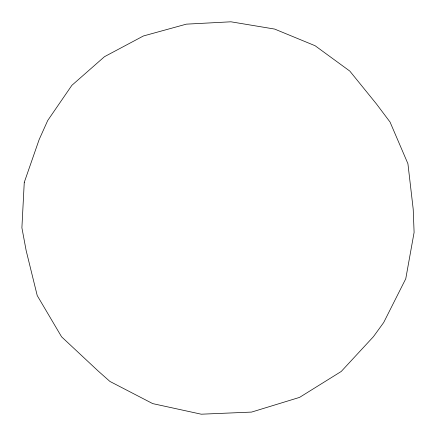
<?xml version="1.0" encoding="UTF-8"?>
<svg xmlns="http://www.w3.org/2000/svg" width="436" height="436" viewBox="0 0 436 436"><rect width="100%" height="100%" fill="white"/><g stroke="black" fill="none" stroke-linecap="round" stroke-linejoin="round"><path stroke-width="0.65" d="M24.258 182.395L21.898 227.777L26.155 250.564L37.224 295.57L61.59 336.832L98.116 370.965L109.91 381.429L152.725 403.616L201.258 414.2L251.588 412.085L299.554 397.392L341.235 371.467L373.445 336.663L383.675 322.536L405.758 278.784L414.102 232.404L413.208 209.209L407.922 163.707L390.051 122.058L376.437 103.931L349.803 71.079L315.103 45.731L274.658 29.076L230.917 21.8L186.341 24.154L143.395 35.981L104.46 56.702L71.858 85.347L47.726 120.494L39.153 139.564L24.258 182.395"/></g></svg>
